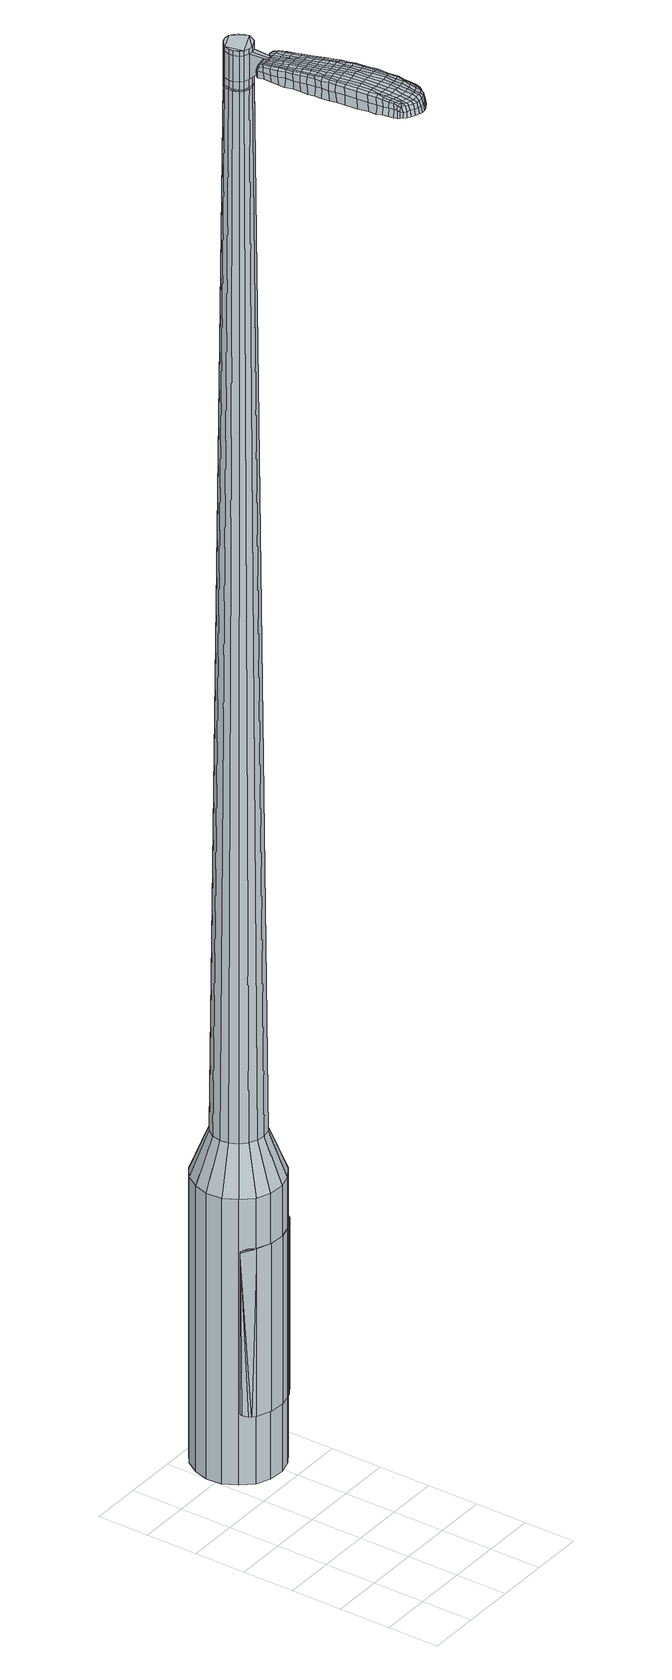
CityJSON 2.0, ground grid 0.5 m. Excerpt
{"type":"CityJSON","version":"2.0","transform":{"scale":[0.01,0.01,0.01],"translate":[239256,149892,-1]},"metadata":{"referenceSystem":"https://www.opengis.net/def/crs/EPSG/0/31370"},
"CityObjects":{
"object1":{"type":"GenericCityObject","attributes":{"cluster":775,"mean_distance_to_centroid":0.3,"new_centroid_x":239256.91,"new_centroid_y":149894.58,"mean_distance_to_camera":8.92,"H1":5.52,"H2":6.22,"Z_final":112.51,"cluster2":-1,"proj_x":239251.52,"proj_y":149895.08,"id_line":50394,"bearing_l":185.28,"distance":5.42,"orientation":"left","G_obj":275.28},"geometry":[{"type":"MultiSurface","lod":"2","boundaries":[[[0,1,2,3]],[[1,4,5,2]],[[4,6,7,5]],[[6,8,9,7]],[[8,10,11,9]],[[10,12,13,11]],[[12,14,15,13]],[[14,16,17,15]],[[16,18,19,17]],[[18,20,21,19]],[[20,22,23,21]],[[22,24,25,23]],[[24,26,27,25]],[[26,28,29,27]],[[28,30,31,29]],[[30,32,33,31]],[[32,34,35,33]],[[34,0,3,35]],[[36,37,38,39]],[[38,40,41,42]],[[41,43,42]],[[42,44,45,46]],[[45,47,46]],[[46,48,49,50]],[[49,51,50]],[[42,46,50,38]],[[50,52,39,38]],[[53,36,39]],[[2,5,7,35]],[[7,9,11,15]],[[11,13,15]],[[15,17,19,23]],[[19,21,23]],[[23,25,27,31]],[[27,29,31]],[[15,23,31,7]],[[31,33,35,7]],[[3,2,35]],[[1,0,54,55]],[[0,34,56,54]],[[34,32,57,56]],[[32,30,58,57]],[[30,28,59,58]],[[28,26,60,59]],[[26,24,61,60]],[[24,22,62,61]],[[22,20,63,62]],[[20,18,64,63]],[[18,16,65,64]],[[16,14,66,65]],[[14,12,67,66]],[[12,10,68,67]],[[10,8,69,68]],[[8,6,70,69]],[[6,4,71,70]],[[4,1,55,71]],[[55,54,72,73]],[[54,56,74,72]],[[56,57,75,74]],[[57,58,76,75]],[[58,59,77,76]],[[59,60,78,77]],[[60,61,79,78]],[[61,62,80,79]],[[62,63,81,80]],[[63,64,82,81]],[[64,65,83,82]],[[65,66,84,83]],[[66,67,85,84]],[[67,68,86,85]],[[68,69,87,86]],[[69,70,88,87]],[[70,71,89,88]],[[71,55,73,89]],[[72,90,91,92]],[[93,94,90,72]],[[95,96,94,93]],[[76,97,96,95]],[[98,99,97,76]],[[78,100,99,98]],[[79,101,100,78]],[[102,103,101,79]],[[104,105,103,102]],[[106,107,105,104]],[[108,109,107,106]],[[110,111,109,108]],[[85,112,111,110]],[[86,113,112,85]],[[114,115,113,86]],[[116,117,115,114]],[[118,119,117,116]],[[92,91,119,118]],[[120,121,122,123]],[[124,120,123,125]],[[126,124,125,127]],[[128,126,127,129]],[[130,128,129,131]],[[132,130,131,133]],[[134,132,133,135]],[[136,134,135,137]],[[138,136,137,139]],[[140,138,139,141]],[[142,140,141,143]],[[144,142,143,145]],[[146,144,145,147]],[[148,146,147,149]],[[150,148,149,151]],[[152,150,151,153]],[[73,72,92]],[[74,93,72]],[[74,75,95,93]],[[75,76,95]],[[77,98,76]],[[77,78,98]],[[80,102,79]],[[80,81,104,102]],[[81,82,106,104]],[[82,83,108,106]],[[83,84,110,108]],[[84,85,110]],[[87,114,86]],[[87,88,116,114]],[[88,89,118,116]],[[89,73,92,118]],[[154,91,90]],[[154,155,119,91]],[[155,156,117,119]],[[156,157,115,117]],[[157,113,115]],[[158,111,112]],[[158,159,109,111]],[[159,160,107,109]],[[160,161,105,107]],[[161,162,103,105]],[[162,101,103]],[[163,99,100]],[[163,97,99]],[[164,96,97]],[[164,165,94,96]],[[165,90,94]],[[39,52,152,166]],[[154,90,167,153]],[[53,39,166,121]],[[90,165,122,167]],[[36,53,121,120]],[[165,164,123,122]],[[37,36,120,124]],[[164,97,125,123]],[[38,37,124,126]],[[97,163,127,125]],[[40,38,126,128]],[[163,100,129,127]],[[41,40,128,130]],[[100,101,131,129]],[[43,41,130,132]],[[101,162,133,131]],[[42,43,132,134]],[[162,161,135,133]],[[44,42,134,136]],[[161,160,137,135]],[[45,44,136,138]],[[160,159,139,137]],[[47,45,138,140]],[[159,158,141,139]],[[46,47,140,142]],[[158,112,143,141]],[[48,46,142,144]],[[112,113,145,143]],[[49,48,144,146]],[[113,157,147,145]],[[51,49,146,148]],[[157,156,149,147]],[[50,51,148,150]],[[156,155,151,149]],[[52,50,150,152]],[[155,154,153,151]],[[152,153,168,169]],[[153,167,170,168]],[[167,122,171,170]],[[122,121,172,171]],[[121,166,173,172]],[[166,152,169,173]],[[174,175,176,177]],[[178,174,177,179]],[[174,178,180,181]],[[175,174,181,182]],[[183,184,185,186]],[[187,183,186,188]],[[183,187,189,190]],[[184,183,190,191]],[[192,193,194,195]],[[196,192,195,197]],[[192,196,198,199]],[[193,192,199,200]],[[201,202,203,204]],[[205,201,204,206]],[[201,205,207,208]],[[202,201,208,209]],[[210,211,212,213]],[[214,210,213,215]],[[210,214,216,217]],[[211,210,217,218]],[[219,220,221,222]],[[223,219,222,224]],[[219,223,225,226]],[[220,219,226,227]],[[228,229,230,231]],[[220,228,231,221]],[[228,220,227,232]],[[229,228,232,233]],[[234,235,236,237]],[[229,234,237,230]],[[234,229,233,238]],[[235,234,238,239]],[[240,178,179,241]],[[235,240,241,236]],[[240,235,239,242]],[[178,240,242,180]],[[243,244,245,246]],[[247,243,246,248]],[[243,247,249,250]],[[244,243,250,251]],[[252,253,254,255]],[[244,252,255,245]],[[252,244,251,256]],[[253,252,256,257]],[[258,259,260,261]],[[253,258,261,254]],[[258,253,257,262]],[[259,258,262,263]],[[264,265,266,267]],[[259,264,267,260]],[[264,259,263,268]],[[265,264,268,269]],[[270,175,182,271]],[[265,270,271,266]],[[270,265,269,272]],[[175,270,272,176]],[[273,274,275,276]],[[277,273,276,278]],[[273,277,279,280]],[[274,273,280,281]],[[282,283,284,285]],[[274,282,285,275]],[[282,274,281,286]],[[283,282,286,287]],[[288,289,290,291]],[[283,288,291,284]],[[288,283,287,292]],[[289,288,292,293]],[[294,187,188,295]],[[289,294,295,290]],[[294,289,293,296]],[[187,294,296,189]],[[297,298,299,300]],[[301,297,300,302]],[[297,301,303,304]],[[298,297,304,305]],[[306,307,308,309]],[[298,306,309,299]],[[306,298,305,310]],[[307,306,310,311]],[[312,313,314,315]],[[307,312,315,308]],[[312,307,311,316]],[[313,312,316,317]],[[318,319,320,321]],[[313,318,321,314]],[[318,313,317,322]],[[319,318,322,323]],[[324,184,191,325]],[[319,324,325,320]],[[324,319,323,326]],[[184,324,326,185]],[[327,213,212,328]],[[329,327,328,330]],[[327,329,331,332]],[[213,327,332,215]],[[333,329,330,334]],[[335,333,334,336]],[[333,335,337,338]],[[329,333,338,331]],[[339,335,336,340]],[[341,339,340,342]],[[339,341,343,344]],[[335,339,344,337]],[[345,341,342,346]],[[347,345,346,348]],[[345,347,349,350]],[[341,345,350,343]],[[351,347,348,352]],[[202,351,352,203]],[[351,202,209,353]],[[347,351,353,349]],[[354,355,200,199]],[[356,354,199,198]],[[354,356,357,358]],[[355,354,358,359]],[[360,361,359,358]],[[362,360,358,357]],[[360,362,363,364]],[[361,360,364,365]],[[366,367,365,364]],[[368,366,364,363]],[[366,368,369,370]],[[367,366,370,371]],[[372,373,371,370]],[[374,372,370,369]],[[372,374,207,205]],[[373,372,205,206]],[[375,376,377,378]],[[277,375,378,279]],[[375,277,278,379]],[[376,375,379,380]],[[381,196,197,382]],[[376,381,382,377]],[[381,376,380,383]],[[196,381,383,198]],[[384,385,386,387]],[[223,384,387,225]],[[384,223,224,388]],[[385,384,388,389]],[[390,391,392,393]],[[385,390,393,386]],[[390,385,389,394]],[[391,390,394,395]],[[396,193,200,397]],[[391,396,397,392]],[[396,391,395,398]],[[193,396,398,194]],[[399,400,401,402]],[[181,399,402,182]],[[399,181,180,403]],[[400,399,403,404]],[[405,406,407,408]],[[400,405,408,401]],[[405,400,404,409]],[[406,405,409,410]],[[411,204,203,412]],[[406,411,412,407]],[[411,406,410,413]],[[204,411,413,206]],[[414,415,416,417]],[[186,414,417,188]],[[414,186,185,418]],[[415,414,418,419]],[[420,208,207,421]],[[415,420,421,416]],[[420,415,419,422]],[[208,420,422,209]],[[423,424,425,426]],[[301,423,426,303]],[[423,301,302,427]],[[424,423,427,428]],[[429,214,215,430]],[[424,429,430,425]],[[429,424,428,431]],[[214,429,431,216]],[[432,433,434,435]],[[247,432,435,249]],[[432,247,248,436]],[[433,432,436,437]],[[438,439,440,441]],[[433,438,441,434]],[[438,433,437,442]],[[439,438,442,443]],[[444,211,218,445]],[[439,444,445,440]],[[444,439,443,446]],[[211,444,446,212]],[[447,448,437,436]],[[246,447,436,248]],[[447,246,245,449]],[[448,447,449,450]],[[451,452,443,442]],[[448,451,442,437]],[[451,448,450,453]],[[452,451,453,454]],[[455,328,212,446]],[[452,455,446,443]],[[455,452,454,456]],[[328,455,456,330]],[[457,458,459,460]],[[304,457,460,305]],[[457,304,303,426]],[[458,457,426,425]],[[461,332,331,462]],[[458,461,462,459]],[[461,458,425,430]],[[332,461,430,215]],[[463,464,450,449]],[[255,463,449,245]],[[463,255,254,465]],[[464,463,465,466]],[[467,468,454,453]],[[464,467,453,450]],[[467,464,466,469]],[[468,467,469,470]],[[471,334,330,456]],[[468,471,456,454]],[[471,468,470,472]],[[334,471,472,336]],[[473,474,475,476]],[[310,473,476,311]],[[473,310,305,460]],[[474,473,460,459]],[[477,338,337,478]],[[474,477,478,475]],[[477,474,459,462]],[[338,477,462,331]],[[479,480,466,465]],[[261,479,465,254]],[[479,261,260,481]],[[480,479,481,482]],[[483,484,470,469]],[[480,483,469,466]],[[483,480,482,485]],[[484,483,485,486]],[[487,340,336,472]],[[484,487,472,470]],[[487,484,486,488]],[[340,487,488,342]],[[489,490,491,492]],[[316,489,492,317]],[[489,316,311,476]],[[490,489,476,475]],[[493,344,343,494]],[[490,493,494,491]],[[493,490,475,478]],[[344,493,478,337]],[[495,496,482,481]],[[267,495,481,260]],[[495,267,266,497]],[[496,495,497,498]],[[499,500,486,485]],[[496,499,485,482]],[[499,496,498,501]],[[500,499,501,502]],[[503,346,342,488]],[[500,503,488,486]],[[503,500,502,504]],[[346,503,504,348]],[[505,506,507,508]],[[322,505,508,323]],[[505,322,317,492]],[[506,505,492,491]],[[509,350,349,510]],[[506,509,510,507]],[[509,506,491,494]],[[350,509,494,343]],[[511,512,498,497]],[[271,511,497,266]],[[511,271,182,402]],[[512,511,402,401]],[[513,514,502,501]],[[512,513,501,498]],[[513,512,401,408]],[[514,513,408,407]],[[515,352,348,504]],[[514,515,504,502]],[[515,514,407,412]],[[352,515,412,203]],[[516,517,419,418]],[[326,516,418,185]],[[516,326,323,508]],[[517,516,508,507]],[[518,353,209,422]],[[517,518,422,419]],[[518,517,507,510]],[[353,518,510,349]],[[519,520,380,379]],[[276,519,379,278]],[[519,276,275,521]],[[520,519,521,522]],[[523,356,198,383]],[[520,523,383,380]],[[523,520,522,524]],[[356,523,524,357]],[[525,526,527,528]],[[226,525,528,227]],[[525,226,225,387]],[[526,525,387,386]],[[529,530,531,532]],[[526,529,532,527]],[[529,526,386,393]],[[530,529,393,392]],[[533,355,359,534]],[[530,533,534,531]],[[533,530,392,397]],[[355,533,397,200]],[[535,536,522,521]],[[285,535,521,275]],[[535,285,284,537]],[[536,535,537,538]],[[539,362,357,524]],[[536,539,524,522]],[[539,536,538,540]],[[362,539,540,363]],[[541,542,543,544]],[[232,541,544,233]],[[541,232,227,528]],[[542,541,528,527]],[[545,546,547,548]],[[542,545,548,543]],[[545,542,527,532]],[[546,545,532,531]],[[549,361,365,550]],[[546,549,550,547]],[[549,546,531,534]],[[361,549,534,359]],[[551,552,538,537]],[[291,551,537,284]],[[551,291,290,553]],[[552,551,553,554]],[[555,368,363,540]],[[552,555,540,538]],[[555,552,554,556]],[[368,555,556,369]],[[557,558,559,560]],[[238,557,560,239]],[[557,238,233,544]],[[558,557,544,543]],[[561,562,563,564]],[[558,561,564,559]],[[561,558,543,548]],[[562,561,548,547]],[[565,367,371,566]],[[562,565,566,563]],[[565,562,547,550]],[[367,565,550,365]],[[567,568,554,553]],[[295,567,553,290]],[[567,295,188,417]],[[568,567,417,416]],[[569,374,369,556]],[[568,569,556,554]],[[569,568,416,421]],[[374,569,421,207]],[[570,571,404,403]],[[242,570,403,180]],[[570,242,239,560]],[[571,570,560,559]],[[572,573,410,409]],[[571,572,409,404]],[[572,571,559,564]],[[573,572,564,563]],[[574,373,206,413]],[[573,574,413,410]],[[574,573,563,566]],[[373,574,566,371]],[[575,576,577,578]],[[578,577,579,580]],[[581,579,577,582]],[[582,577,576,583]],[[584,585,586,587]],[[587,586,588,589]],[[590,588,586,591]],[[591,586,585,592]],[[593,594,595,596]],[[596,595,597,598]],[[599,597,595,600]],[[600,595,594,601]],[[602,603,604,605]],[[605,604,606,607]],[[608,606,604,609]],[[609,604,603,610]],[[611,612,613,614]],[[614,613,615,616]],[[617,615,613,618]],[[618,613,612,619]],[[620,621,622,623]],[[623,622,624,625]],[[626,624,622,627]],[[627,622,621,628]],[[629,630,631,632]],[[632,631,621,620]],[[628,621,631,633]],[[633,631,630,634]],[[635,636,637,638]],[[638,637,630,629]],[[634,630,637,639]],[[639,637,636,640]],[[580,579,641,642]],[[642,641,636,635]],[[640,636,641,643]],[[643,641,579,581]],[[644,645,646,647]],[[647,646,648,649]],[[650,648,646,651]],[[651,646,645,652]],[[653,654,655,656]],[[656,655,645,644]],[[652,645,655,657]],[[657,655,654,658]],[[659,660,661,662]],[[662,661,654,653]],[[658,654,661,663]],[[663,661,660,664]],[[665,666,667,668]],[[668,667,660,659]],[[664,660,667,669]],[[669,667,666,670]],[[583,576,671,672]],[[672,671,666,665]],[[670,666,671,673]],[[673,671,576,575]],[[674,675,676,677]],[[677,676,678,679]],[[680,678,676,681]],[[681,676,675,682]],[[683,684,685,686]],[[686,685,675,674]],[[682,675,685,687]],[[687,685,684,688]],[[689,690,691,692]],[[692,691,684,683]],[[688,684,691,693]],[[693,691,690,694]],[[589,588,695,696]],[[696,695,690,689]],[[694,690,695,697]],[[697,695,588,590]],[[698,699,700,701]],[[701,700,702,703]],[[704,702,700,705]],[[705,700,699,706]],[[707,708,709,710]],[[710,709,699,698]],[[706,699,709,711]],[[711,709,708,712]],[[713,714,715,716]],[[716,715,708,707]],[[712,708,715,717]],[[717,715,714,718]],[[719,720,721,722]],[[722,721,714,713]],[[718,714,721,723]],[[723,721,720,724]],[[592,585,725,726]],[[726,725,720,719]],[[724,720,725,727]],[[727,725,585,584]],[[611,614,728,729]],[[729,728,730,731]],[[732,730,728,733]],[[733,728,614,616]],[[731,730,734,735]],[[735,734,736,737]],[[738,736,734,739]],[[739,734,730,732]],[[737,736,740,741]],[[741,740,742,743]],[[744,742,740,745]],[[745,740,736,738]],[[743,742,746,747]],[[747,746,748,749]],[[750,748,746,751]],[[751,746,742,744]],[[749,748,752,753]],[[753,752,603,602]],[[610,603,752,754]],[[754,752,748,750]],[[601,755,756,600]],[[600,756,757,599]],[[758,757,756,759]],[[759,756,755,760]],[[760,761,762,759]],[[759,762,763,758]],[[764,763,762,765]],[[765,762,761,766]],[[766,767,768,765]],[[765,768,769,764]],[[770,769,768,771]],[[771,768,767,772]],[[772,773,774,771]],[[771,774,775,770]],[[608,775,774,606]],[[606,774,773,607]],[[776,777,778,779]],[[779,778,678,680]],[[679,678,778,780]],[[780,778,777,781]],[[598,597,782,783]],[[783,782,777,776]],[[781,777,782,784]],[[784,782,597,599]],[[785,786,787,788]],[[788,787,624,626]],[[625,624,787,789]],[[789,787,786,790]],[[791,792,793,794]],[[794,793,786,785]],[[790,786,793,795]],[[795,793,792,796]],[[601,594,797,798]],[[798,797,792,791]],[[796,792,797,799]],[[799,797,594,593]],[[800,801,802,803]],[[803,802,582,583]],[[581,582,802,804]],[[804,802,801,805]],[[806,807,808,809]],[[809,808,801,800]],[[805,801,808,810]],[[810,808,807,811]],[[602,605,812,813]],[[813,812,807,806]],[[811,807,812,814]],[[814,812,605,607]],[[815,816,817,818]],[[818,817,587,589]],[[584,587,817,819]],[[819,817,816,820]],[[608,609,821,822]],[[822,821,816,815]],[[820,816,821,823]],[[823,821,609,610]],[[824,825,702,826]],[[826,702,704]],[[703,702,827]],[[827,702,825,828]],[[616,615,829,830]],[[830,829,825,824]],[[828,825,829,831]],[[831,829,615,617]],[[832,833,834,650]],[[834,648,650]],[[649,648,834,835]],[[834,833,835]],[[836,837,838,839]],[[839,838,833,832]],[[835,833,838,840]],[[840,838,837,841]],[[619,612,842,843]],[[843,842,837,836]],[[841,837,842,844]],[[844,842,612,611]],[[845,846,835]],[[835,846,647,649]],[[644,647,846,847]],[[846,845,847]],[[841,848,849,840]],[[840,849,845,835]],[[847,845,849,850]],[[850,849,848,851]],[[611,729,852,844]],[[844,852,848,841]],[[851,848,852,853]],[[853,852,729,731]],[[854,855,856,857]],[[857,856,705,706]],[[704,705,856,826]],[[826,856,855,824]],[[732,733,858,859]],[[859,858,855,854]],[[824,855,858,830]],[[830,858,733,616]],[[860,861,847]],[[847,861,656,644]],[[653,656,861,862]],[[862,861,860,863]],[[851,864,865,850]],[[850,865,860,847]],[[863,860,865,866]],[[866,865,864,867]],[[731,735,868,853]],[[853,868,864,851]],[[867,864,868,869]],[[869,868,735,737]],[[870,871,872,873]],[[873,872,711,712]],[[706,711,872,857]],[[857,872,871,854]],[[738,739,874,875]],[[875,874,871,870]],[[854,871,874,859]],[[859,874,739,732]],[[863,876,877,862]],[[862,877,662,653]],[[659,662,877,878]],[[878,877,876,879]],[[867,880,881,866]],[[866,881,876,863]],[[879,876,881,882]],[[882,881,880,883]],[[737,741,884,869]],[[869,884,880,867]],[[883,880,884,885]],[[885,884,741,743]],[[886,887,888,889]],[[889,888,717,718]],[[712,717,888,873]],[[873,888,887,870]],[[744,745,890,891]],[[891,890,887,886]],[[870,887,890,875]],[[875,890,745,738]],[[879,892,893,878]],[[878,893,668,659]],[[665,668,893,894]],[[894,893,892,895]],[[883,896,897,882]],[[882,897,892,879]],[[895,892,897,898]],[[898,897,896,899]],[[743,747,900,885]],[[885,900,896,883]],[[899,896,900,901]],[[901,900,747,749]],[[902,903,904,905]],[[905,904,723,724]],[[718,723,904,889]],[[889,904,903,886]],[[750,751,906,907]],[[907,906,903,902]],[[886,903,906,891]],[[891,906,751,744]],[[895,908,909,894]],[[894,909,672,665]],[[583,672,909,803]],[[803,909,908,800]],[[899,910,911,898]],[[898,911,908,895]],[[800,908,911,809]],[[809,911,910,806]],[[749,753,912,901]],[[901,912,910,899]],[[806,910,912,813]],[[813,912,753,602]],[[820,913,914,819]],[[819,914,727,584]],[[724,727,914,905]],[[905,914,913,902]],[[610,754,915,823]],[[823,915,913,820]],[[902,913,915,907]],[[907,915,754,750]],[[781,916,917,780]],[[780,917,677,679]],[[674,677,917,918]],[[918,917,916,919]],[[599,757,920,784]],[[784,920,916,781]],[[919,916,920,921]],[[921,920,757,758]],[[922,923,924,925]],[[925,924,627,628]],[[626,627,924,788]],[[788,924,923,785]],[[926,927,928,929]],[[929,928,923,922]],[[785,923,928,794]],[[794,928,927,791]],[[760,755,930,931]],[[931,930,927,926]],[[791,927,930,798]],[[798,930,755,601]],[[919,932,933,918]],[[918,933,686,674]],[[683,686,933,934]],[[934,933,932,935]],[[758,763,936,921]],[[921,936,932,919]],[[935,932,936,937]],[[937,936,763,764]],[[938,939,940,941]],[[941,940,633,634]],[[628,633,940,925]],[[925,940,939,922]],[[942,943,944,945]],[[945,944,939,938]],[[922,939,944,929]],[[929,944,943,926]],[[766,761,946,947]],[[947,946,943,942]],[[926,943,946,931]],[[931,946,761,760]],[[935,948,949,934]],[[934,949,692,683]],[[689,692,949,950]],[[950,949,948,951]],[[764,769,952,937]],[[937,952,948,935]],[[951,948,952,953]],[[953,952,769,770]],[[954,955,956,957]],[[957,956,639,640]],[[634,639,956,941]],[[941,956,955,938]],[[958,959,960,961]],[[961,960,955,954]],[[938,955,960,945]],[[945,960,959,942]],[[772,767,962,963]],[[963,962,959,958]],[[942,959,962,947]],[[947,962,767,766]],[[951,964,965,950]],[[950,965,696,689]],[[589,696,965,818]],[[818,965,964,815]],[[770,775,966,953]],[[953,966,964,951]],[[815,964,966,822]],[[822,966,775,608]],[[805,967,968,804]],[[804,968,643,581]],[[640,643,968,957]],[[957,968,967,954]],[[811,969,970,810]],[[810,970,967,805]],[[954,967,970,961]],[[961,970,969,958]],[[607,773,971,814]],[[814,971,969,811]],[[958,969,971,963]],[[963,971,773,772]],[[575,578,177,176]],[[578,580,179,177]],[[590,591,190,189]],[[591,592,191,190]],[[593,596,195,194]],[[596,598,197,195]],[[617,618,217,216]],[[618,619,218,217]],[[620,623,222,221]],[[623,625,224,222]],[[629,632,231,230]],[[632,620,221,231]],[[635,638,237,236]],[[638,629,230,237]],[[580,642,241,179]],[[642,635,236,241]],[[650,651,250,249]],[[651,652,251,250]],[[652,657,256,251]],[[657,658,257,256]],[[658,663,262,257]],[[663,664,263,262]],[[664,669,268,263]],[[669,670,269,268]],[[670,673,272,269]],[[673,575,176,272]],[[680,681,280,279]],[[681,682,281,280]],[[682,687,286,281]],[[687,688,287,286]],[[688,693,292,287]],[[693,694,293,292]],[[694,697,296,293]],[[697,590,189,296]],[[698,701,300,299]],[[701,703,302,300]],[[707,710,309,308]],[[710,698,299,309]],[[713,716,315,314]],[[716,707,308,315]],[[719,722,321,320]],[[722,713,314,321]],[[592,726,325,191]],[[726,719,320,325]],[[776,779,378,377]],[[779,680,279,378]],[[598,783,382,197]],[[783,776,377,382]],[[625,789,388,224]],[[789,790,389,388]],[[790,795,394,389]],[[795,796,395,394]],[[796,799,398,395]],[[799,593,194,398]],[[703,827,427,302]],[[827,828,428,427]],[[828,831,431,428]],[[831,617,216,431]],[[832,650,435,434]],[[650,249,435]],[[836,839,441,440]],[[839,832,434,441]],[[619,843,445,218]],[[843,836,440,445]],[[972,973,974,975]],[[976,977,975,974]],[[978,979,980,981]],[[982,983,984,985]],[[973,986,987,974]],[[988,976,974,987]],[[989,978,981,990]],[[991,992,983,982]],[[986,993,994,987]],[[994,995,988,987]],[[996,989,990,997]],[[998,992,991,999]],[[993,1000,1001,994]],[[1001,1002,995,994]],[[1003,996,997,1004]],[[1005,998,999,1006]],[[1007,1008,1009,1010]],[[1011,1012,1008,1007]],[[1011,1013,1014,1012]],[[1013,1015,1016,1014]],[[1017,1018,1019,1020]],[[1021,1022,1018,1017]],[[1023,1024,1022,1021]],[[1025,1026,1024,1023]],[[1020,1009,1008,1017]],[[1017,1008,1012,1021]],[[1012,1014,1023,1021]],[[1014,1016,1025,1023]],[[981,980,977,976]],[[990,981,976,988]],[[995,997,990,988]],[[1002,1004,997,995]],[[982,985,979,978]],[[991,982,978,989]],[[999,991,989,996]],[[1006,999,996,1003]],[[983,1007,1010,984]],[[992,1011,1007,983]],[[1013,1011,992,998]],[[1015,1013,998,1005]],[[1027,1028,1029,1030]],[[1029,1031,1032,1033]],[[1029,1033,1034,1035]],[[1029,1035,1030]],[[1036,1027,1030,1037]],[[1038,1037,1030,1039]],[[1040,1039,1030]],[[1041,1029,1028,1042]],[[1043,1041,1042,1044]],[[1045,1043,1044,1046]],[[1047,1045,1046,1048]],[[1049,1047,1048,1050]],[[1050,1051,1052,1053]],[[1050,1053,1054,1055]],[[1050,1055,1056,1057]],[[1056,1058,1059,1060]],[[1056,1060,1061,1062]],[[1056,1062,1057]],[[1050,1057,1049]],[[1063,1064,1028,1027]],[[1065,1066,1031,1029]],[[1067,1068,1040,1030]],[[1064,1069,1042,1028]],[[1070,1065,1029,1041]],[[1069,1071,1044,1042]],[[1072,1070,1041,1043]],[[1071,1073,1046,1044]],[[1074,1072,1043,1045]],[[1073,1075,1048,1046]],[[1076,1074,1045,1047]],[[1075,1077,1050,1048]],[[1078,1076,1047,1049]],[[1077,1079,1051,1050]],[[1080,1081,1058,1056]],[[1082,1078,1049,1057]],[[1052,1051,1079,1083]],[[1053,1052,1083,1084]],[[1054,1053,1084,1085]],[[1055,1054,1085,1086]],[[1056,1055,1086,1080]],[[1087,1063,1027,1036]],[[1088,1087,1036,1037]],[[1089,1088,1037,1038]],[[1090,1089,1038,1039]],[[1068,1090,1039,1040]],[[1032,1031,1066,1091]],[[1059,1058,1081,1092]],[[1033,1032,1091,1093]],[[1034,1033,1093,1094]],[[1035,1034,1094,1095]],[[1030,1035,1095,1067]],[[1060,1059,1092,1096]],[[1061,1060,1096,1097]],[[1062,1061,1097,1098]],[[1057,1062,1098,1082]]]}]}
},
"vertices":[
[97,214,384],[82,215,384],[82,215,96],[97,214,96],[69,221,384],[69,221,96],[59,232,384],[59,232,96],[52,245,384],[52,245,96],[51,260,384],[51,260,96],[55,274,384],[55,274,96],[63,286,384],[63,286,96],[75,295,384],[75,295,96],[89,298,384],[89,298,96],[104,297,384],[104,297,96],[117,291,384],[117,291,96],[128,281,384],[128,281,96],[134,267,384],[134,267,96],[135,253,384],[135,253,96],[132,239,384],[132,239,96],[123,226,384],[123,226,96],[111,218,384],[111,218,96],[103,247,1524],[105,251,1524],[107,255,1524],[94,243,1524],[106,260,1524],[104,264,1524],[97,269,1524],[101,267,1524],[92,270,1524],[87,268,1524],[81,262,1524],[84,266,1524],[80,257,1524],[80,253,1524],[85,245,1524],[82,248,1524],[90,243,1524],[99,244,1524],[95,231,429],[87,232,429],[104,233,429],[111,239,429],[116,246,429],[118,254,429],[117,263,429],[114,271,429],[107,277,429],[100,281,429],[91,281,429],[82,279,429],[75,274,429],[70,267,429],[68,258,429],[69,250,429],[73,242,429],[79,236,429],[94,243,1483],[90,243,1483],[99,244,1483],[103,247,1483],[105,251,1483],[107,255,1483],[106,260,1483],[104,264,1483],[101,267,1483],[97,269,1483],[92,270,1483],[87,268,1483],[84,266,1483],[81,262,1483],[80,257,1483],[80,253,1483],[82,248,1483],[85,245,1483],[94,243,1485],[90,244,1485],[90,244,1483],[99,245,1483],[99,245,1485],[102,247,1483],[102,247,1485],[105,251,1485],[106,255,1483],[106,255,1485],[106,260,1485],[104,264,1485],[100,267,1483],[100,267,1485],[96,269,1483],[96,269,1485],[92,269,1483],[92,269,1485],[88,268,1483],[88,268,1485],[84,265,1483],[84,265,1485],[81,262,1485],[80,257,1485],[81,253,1483],[81,253,1485],[83,249,1483],[83,249,1485],[86,246,1483],[86,246,1485],[103,247,1519],[99,244,1519],[99,244,1493],[103,247,1493],[105,251,1519],[105,251,1493],[107,255,1519],[107,255,1493],[106,260,1519],[106,260,1493],[104,264,1519],[104,264,1493],[101,267,1519],[101,267,1493],[97,269,1519],[97,269,1493],[92,270,1519],[92,270,1493],[87,268,1519],[87,268,1493],[84,266,1519],[84,266,1493],[81,262,1519],[81,262,1493],[80,257,1519],[80,257,1493],[80,253,1519],[80,253,1493],[82,248,1519],[82,248,1493],[85,245,1519],[85,245,1493],[90,243,1519],[90,243,1493],[90,243,1485],[85,245,1485],[82,248,1485],[80,253,1485],[84,266,1485],[87,268,1485],[92,270,1485],[97,269,1485],[101,267,1485],[107,255,1485],[103,247,1485],[99,244,1485],[94,243,1519],[94,243,1493],[93,224,1513],[93,224,1518],[96,224,1513],[99,225,1513],[99,225,1518],[96,224,1518],[83,149,1519],[83,156,1518],[82,154,1509],[82,147,1510],[84,140,1519],[83,139,1510],[85,141,1526],[85,150,1525],[85,157,1525],[122,152,1519],[121,159,1518],[119,160,1525],[120,153,1525],[123,143,1519],[121,144,1526],[125,142,1510],[123,151,1510],[123,158,1509],[111,77,1519],[107,77,1519],[108,76,1513],[111,76,1513],[115,79,1519],[115,78,1513],[115,80,1524],[111,79,1524],[107,79,1524],[104,151,1530],[104,158,1529],[100,158,1529],[101,151,1530],[105,142,1531],[102,142,1531],[109,142,1530],[108,151,1530],[107,159,1529],[97,231,1512],[94,231,1512],[94,230,1517],[97,230,1517],[100,232,1512],[100,230,1517],[100,231,1506],[97,231,1506],[94,230,1506],[90,90,1519],[90,93,1519],[88,92,1512],[89,89,1512],[91,88,1518],[90,87,1512],[92,88,1522],[91,90,1523],[91,94,1524],[89,98,1519],[88,103,1519],[86,102,1512],[87,97,1512],[90,98,1524],[89,104,1525],[87,109,1519],[86,117,1519],[85,116,1511],[85,108,1511],[88,110,1526],[87,118,1526],[85,128,1519],[84,127,1510],[86,129,1526],[81,222,1513],[81,215,1513],[82,216,1518],[82,223,1517],[81,228,1512],[82,227,1516],[80,227,1506],[80,221,1507],[80,214,1507],[81,207,1514],[82,200,1515],[83,201,1520],[82,208,1519],[80,206,1507],[80,199,1507],[82,192,1515],[82,185,1516],[83,186,1522],[83,193,1521],[81,191,1508],[81,184,1508],[82,178,1517],[83,170,1517],[84,171,1524],[84,179,1523],[81,176,1508],[81,169,1509],[83,163,1518],[84,164,1524],[81,162,1509],[126,92,1519],[126,96,1519],[125,96,1524],[125,92,1523],[126,90,1518],[125,90,1522],[127,89,1512],[127,92,1512],[127,95,1512],[126,101,1519],[126,106,1519],[125,107,1525],[125,101,1524],[128,100,1512],[128,105,1512],[126,112,1519],[125,120,1519],[124,121,1526],[124,113,1526],[127,111,1511],[127,119,1511],[124,132,1519],[123,132,1526],[126,131,1510],[111,225,1513],[112,218,1513],[113,217,1507],[112,224,1507],[110,231,1512],[111,230,1506],[109,230,1516],[110,226,1517],[111,218,1518],[113,210,1514],[114,203,1515],[116,202,1507],[115,209,1507],[112,211,1519],[113,203,1520],[116,195,1515],[117,188,1516],[118,187,1508],[117,194,1508],[114,196,1521],[115,189,1522],[118,181,1517],[119,173,1517],[120,172,1509],[119,180,1508],[116,181,1523],[117,174,1524],[120,166,1518],[122,165,1509],[118,167,1524],[97,225,1519],[95,225,1519],[98,217,1520],[95,217,1520],[101,218,1520],[100,225,1519],[99,210,1522],[96,210,1522],[99,203,1523],[97,202,1523],[102,203,1523],[102,210,1521],[100,195,1524],[97,195,1524],[101,188,1525],[98,188,1525],[104,188,1525],[103,195,1524],[101,180,1526],[98,180,1526],[102,173,1527],[99,173,1527],[106,173,1527],[105,181,1526],[103,166,1528],[100,165,1528],[106,166,1528],[111,82,1527],[107,82,1527],[115,83,1526],[114,88,1527],[110,86,1528],[107,86,1528],[110,93,1529],[106,92,1529],[114,94,1528],[113,101,1530],[109,100,1530],[105,100,1530],[108,107,1531],[105,107,1531],[112,108,1530],[112,117,1531],[108,116,1531],[104,116,1531],[106,129,1531],[103,129,1531],[110,130,1531],[125,88,1518],[123,85,1519],[124,84,1513],[126,87,1513],[124,89,1523],[122,87,1523],[119,82,1519],[120,81,1513],[119,83,1524],[92,85,1518],[94,83,1518],[95,85,1523],[93,87,1523],[91,85,1513],[93,82,1513],[97,81,1519],[100,79,1519],[100,80,1524],[97,83,1523],[96,80,1513],[100,78,1513],[104,78,1519],[104,79,1524],[104,77,1513],[86,150,1528],[88,150,1528],[88,157,1528],[86,157,1527],[87,141,1528],[89,141,1529],[91,150,1529],[94,150,1530],[94,158,1529],[91,158,1528],[92,141,1529],[95,141,1530],[98,151,1530],[97,158,1529],[98,141,1531],[119,153,1528],[116,153,1529],[117,144,1529],[120,144,1528],[118,160,1527],[115,160,1528],[112,152,1529],[113,143,1530],[111,159,1528],[109,232,1512],[107,232,1512],[106,231,1517],[108,231,1517],[110,232,1506],[107,232,1506],[103,232,1512],[103,231,1517],[104,231,1506],[82,230,1512],[84,230,1512],[83,229,1506],[81,229,1506],[83,229,1517],[84,229,1517],[86,231,1512],[89,231,1512],[88,230,1506],[85,230,1506],[86,229,1517],[89,230,1517],[91,231,1512],[91,230,1506],[92,230,1517],[83,224,1519],[85,224,1519],[83,216,1520],[85,216,1520],[87,224,1519],[90,224,1519],[87,217,1520],[90,217,1520],[92,224,1519],[93,217,1520],[109,226,1519],[107,226,1519],[108,218,1520],[110,218,1520],[104,225,1519],[104,218,1520],[84,209,1521],[85,209,1521],[84,201,1522],[86,201,1522],[88,209,1521],[91,209,1521],[88,202,1522],[91,202,1523],[93,210,1522],[94,202,1523],[111,211,1521],[109,211,1521],[110,203,1522],[112,204,1522],[105,211,1521],[106,203,1522],[84,194,1523],[86,194,1523],[85,186,1524],[87,187,1524],[89,194,1523],[92,194,1524],[89,187,1525],[92,187,1525],[94,195,1524],[95,187,1525],[113,196,1523],[111,196,1523],[112,189,1524],[114,189,1524],[107,196,1524],[108,188,1525],[85,179,1525],[87,179,1525],[85,172,1526],[87,172,1526],[90,179,1526],[92,180,1526],[90,172,1527],[93,172,1527],[95,180,1526],[96,173,1527],[115,182,1525],[113,181,1525],[113,174,1526],[116,174,1526],[109,181,1526],[110,174,1527],[86,165,1527],[88,165,1527],[90,165,1527],[93,165,1528],[97,165,1528],[117,167,1527],[114,167,1527],[111,167,1528],[124,91,1525],[122,89,1525],[124,95,1526],[122,93,1526],[119,86,1526],[118,90,1527],[93,89,1525],[94,87,1525],[94,91,1526],[92,93,1525],[97,85,1525],[100,83,1526],[99,87,1527],[96,89,1526],[103,82,1526],[103,86,1527],[124,100,1526],[122,98,1527],[123,106,1527],[121,105,1528],[118,96,1528],[118,103,1529],[91,98,1526],[93,96,1527],[92,103,1528],[90,104,1527],[96,95,1527],[99,93,1528],[98,100,1529],[95,101,1528],[102,93,1528],[102,100,1530],[123,112,1528],[121,111,1529],[122,121,1528],[120,120,1529],[117,110,1529],[116,118,1530],[90,110,1528],[91,109,1528],[91,117,1529],[89,118,1528],[94,108,1529],[97,107,1530],[97,116,1530],[93,117,1530],[101,107,1530],[100,116,1531],[121,132,1529],[119,132,1529],[115,131,1530],[88,130,1528],[90,129,1529],[93,129,1530],[96,129,1530],[99,129,1531],[84,154,1509],[85,156,1518],[85,149,1518],[84,147,1509],[86,140,1519],[85,139,1510],[87,141,1525],[87,150,1525],[87,157,1525],[117,160,1525],[119,159,1518],[120,152,1518],[118,153,1525],[121,143,1519],[119,144,1525],[123,142,1510],[122,151,1509],[121,158,1509],[108,78,1513],[107,79,1519],[111,80,1519],[111,79,1513],[114,81,1519],[114,80,1513],[114,82,1524],[111,81,1524],[107,81,1524],[100,158,1528],[103,158,1528],[104,151,1529],[101,150,1529],[105,142,1529],[102,141,1529],[109,142,1529],[108,151,1529],[107,158,1528],[94,228,1516],[94,229,1512],[97,229,1512],[97,228,1516],[100,229,1512],[100,229,1516],[100,229,1506],[97,228,1506],[94,228,1506],[90,92,1512],[91,94,1519],[92,91,1518],[91,90,1512],[93,89,1518],[92,88,1512],[94,89,1522],[93,91,1523],[93,94,1523],[88,102,1512],[90,104,1519],[91,98,1519],[89,97,1512],[92,99,1524],[91,104,1525],[87,116,1511],[88,117,1519],[89,110,1519],[87,108,1511],[90,110,1525],[89,118,1526],[87,129,1519],[85,127,1510],[88,130,1526],[84,216,1518],[83,215,1513],[83,222,1513],[84,223,1517],[83,227,1512],[84,227,1515],[82,227,1506],[82,221,1506],[82,214,1507],[85,201,1520],[84,200,1514],[83,207,1514],[84,208,1519],[82,206,1507],[82,199,1507],[85,186,1522],[84,185,1516],[84,192,1515],[85,193,1521],[82,191,1508],[83,184,1508],[86,171,1523],[85,170,1517],[84,178,1516],[86,179,1522],[83,176,1508],[83,169,1508],[85,163,1517],[86,164,1524],[83,162,1509],[123,96,1523],[124,96,1519],[124,93,1518],[123,93,1523],[124,91,1518],[123,91,1522],[125,90,1512],[125,92,1512],[125,95,1512],[123,107,1525],[124,106,1519],[124,101,1519],[123,101,1524],[126,100,1512],[126,105,1512],[122,121,1526],[123,120,1519],[124,112,1519],[122,113,1525],[125,111,1511],[125,119,1511],[122,131,1519],[121,132,1526],[124,130,1510],[111,216,1507],[110,217,1513],[109,225,1513],[110,224,1506],[108,230,1512],[109,229,1506],[107,229,1515],[108,225,1517],[109,218,1518],[114,201,1507],[113,202,1514],[111,210,1514],[113,209,1507],[110,210,1519],[111,203,1520],[116,187,1508],[115,188,1516],[114,195,1515],[115,194,1508],[112,196,1521],[113,188,1522],[119,172,1508],[117,173,1517],[116,180,1516],[117,179,1508],[114,181,1522],[115,174,1523],[118,166,1517],[120,165,1509],[116,167,1524],[97,224,1518],[95,224,1518],[98,217,1519],[95,217,1519],[101,217,1519],[100,224,1518],[99,209,1520],[96,209,1520],[99,202,1521],[97,202,1521],[102,202,1521],[102,210,1520],[100,195,1523],[97,194,1523],[101,187,1524],[98,187,1524],[104,188,1524],[103,195,1523],[101,180,1525],[99,180,1525],[102,173,1526],[99,172,1526],[105,173,1526],[105,180,1525],[103,165,1527],[100,165,1527],[106,166,1527],[107,83,1526],[110,83,1526],[114,84,1525],[114,88,1526],[110,87,1526],[107,87,1526],[106,93,1528],[110,93,1528],[113,94,1527],[113,101,1528],[109,101,1529],[105,100,1529],[105,107,1530],[108,108,1530],[112,108,1529],[111,117,1530],[107,117,1530],[104,116,1530],[103,129,1530],[106,129,1530],[110,130,1530],[122,86,1513],[121,87,1518],[123,89,1518],[124,88,1512],[122,90,1523],[121,88,1523],[118,84,1519],[119,83,1513],[118,85,1523],[96,86,1523],[95,85,1518],[94,87,1518],[94,88,1523],[93,86,1512],[95,84,1512],[101,82,1523],[101,81,1519],[98,83,1519],[98,84,1523],[97,82,1513],[101,80,1513],[104,80,1519],[104,81,1524],[104,79,1513],[89,157,1527],[89,150,1527],[88,150,1527],[87,157,1526],[88,141,1527],[90,141,1528],[94,157,1528],[95,150,1528],[92,150,1528],[91,157,1527],[92,141,1528],[95,141,1529],[98,150,1529],[97,157,1528],[99,141,1529],[117,144,1528],[116,152,1527],[117,153,1527],[118,144,1527],[116,160,1526],[115,159,1527],[112,152,1528],[113,143,1528],[111,159,1527],[106,229,1516],[107,230,1512],[107,229,1516],[109,230,1506],[108,229,1506],[103,230,1512],[103,229,1516],[104,229,1506],[83,227,1506],[84,228,1512],[83,228,1512],[84,227,1516],[88,228,1506],[89,228,1512],[86,228,1512],[86,227,1506],[87,227,1516],[89,228,1516],[91,229,1512],[91,228,1506],[92,228,1516],[85,223,1518],[84,223,1518],[85,216,1519],[90,223,1518],[87,223,1518],[88,216,1519],[90,216,1519],[92,223,1518],[93,216,1519],[108,218,1519],[107,225,1518],[108,225,1518],[109,218,1519],[104,224,1518],[104,217,1519],[86,208,1520],[85,208,1520],[85,201,1521],[86,201,1521],[91,209,1520],[88,209,1520],[89,201,1521],[91,201,1521],[93,209,1520],[94,202,1521],[109,203,1521],[109,210,1520],[110,210,1520],[111,203,1521],[105,210,1520],[106,203,1521],[87,193,1522],[86,193,1522],[86,186,1523],[87,186,1523],[92,194,1522],[89,194,1522],[89,186,1523],[92,187,1524],[95,194,1523],[95,187,1524],[111,188,1523],[110,196,1522],[112,196,1522],[113,188,1523],[107,195,1522],[108,188,1523],[87,179,1524],[86,179,1524],[87,171,1525],[88,171,1525],[93,179,1525],[90,179,1524],[90,172,1525],[93,172,1526],[96,179,1525],[96,172,1526],[113,174,1525],[112,181,1524],[114,181,1524],[115,174,1525],[109,181,1524],[109,173,1525],[88,164,1526],[87,164,1526],[94,165,1527],[91,164,1526],[97,165,1527],[114,166,1526],[115,167,1526],[110,166,1526],[121,90,1524],[122,92,1524],[122,95,1525],[121,93,1525],[118,87,1525],[118,91,1525],[95,92,1525],[96,88,1524],[94,90,1524],[93,93,1525],[100,88,1526],[101,85,1525],[98,86,1524],[97,90,1525],[104,83,1525],[103,87,1526],[121,99,1526],[122,100,1526],[122,106,1526],[120,105,1527],[117,97,1526],[117,103,1527],[93,103,1527],[94,97,1526],[93,98,1526],[92,104,1526],[99,101,1528],[99,94,1527],[96,96,1526],[96,102,1527],[103,93,1527],[102,100,1528],[120,111,1527],[122,113,1527],[121,121,1527],[119,120,1528],[116,110,1528],[115,118,1529],[91,118,1528],[92,109,1527],[91,110,1527],[90,118,1527],[97,116,1529],[98,108,1529],[95,109,1528],[94,117,1528],[101,107,1529],[101,116,1530],[118,132,1528],[120,132,1528],[114,131,1529],[90,129,1528],[89,130,1528],[96,129,1529],[93,129,1529],[100,129,1530],[82,227,1508],[89,228,1508],[91,195,1509],[83,194,1509],[92,174,1510],[83,173,1510],[95,134,1512],[85,133,1512],[84,151,1511],[93,152,1511],[96,116,1513],[98,103,1514],[89,102,1514],[87,115,1513],[95,228,1508],[98,196,1509],[100,174,1510],[104,135,1512],[102,153,1511],[106,117,1513],[107,104,1514],[102,229,1508],[106,197,1509],[109,175,1510],[113,136,1512],[112,154,1511],[116,104,1514],[115,118,1513],[109,230,1508],[114,197,1509],[118,176,1510],[123,137,1512],[121,155,1511],[125,105,1514],[124,119,1513],[100,89,1514],[102,85,1514],[95,84,1514],[91,89,1514],[108,90,1514],[109,86,1514],[117,91,1514],[116,86,1514],[125,92,1514],[123,87,1514],[105,80,1515],[108,78,1515],[107,78,1515],[100,80,1515],[109,81,1515],[109,78,1515],[113,81,1515],[110,78,1515],[118,82,1515],[112,78,1515],[134,241,334],[132,237,334],[132,237,165],[136,251,171],[134,241,165],[135,245,165],[135,247,166],[136,249,167],[136,250,169],[135,245,334],[135,247,333],[136,249,332],[136,250,331],[136,251,328],[124,225,165],[124,225,334],[112,217,165],[112,217,334],[97,213,165],[97,213,334],[82,214,165],[82,214,334],[68,220,165],[68,220,334],[65,223,334],[63,225,334],[61,227,333],[59,229,332],[58,230,331],[58,230,328],[65,223,165],[58,230,171],[58,230,169],[59,229,167],[61,227,166],[63,225,165],[131,242,334],[130,238,334],[130,238,165],[131,242,165],[133,252,171],[133,252,328],[122,227,334],[122,227,165],[110,219,334],[110,219,165],[97,216,334],[97,216,165],[83,217,334],[83,217,165],[70,222,334],[70,222,165],[67,225,334],[60,232,328],[60,232,171],[67,225,165],[65,227,334],[63,229,333],[61,231,332],[60,232,331],[132,245,334],[132,248,333],[133,250,332],[133,251,331],[132,245,165],[60,232,169],[132,248,166],[133,250,167],[133,251,169],[61,231,167],[63,229,166],[65,227,165]
]}
